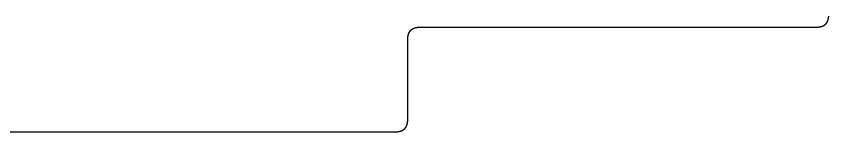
# Model space of a CAD drawing. Extents: x 0 to 153, y 0 to 92.
# Drawn here: x 39.94 to 76.56, y 85.33 to 90.55 of the extents above; entities that cross this region are included whole.
import ezdxf

# ---------------------------------------------------------------- set-up
doc = ezdxf.new("R2010")
doc.units = 0
doc.layers.get('0').update_dxf_attribs({"linetype": 'CONTINUOUS'})

msp = doc.modelspace()

# ---------------------------------------------------------------- linework, layer by layer
at = {"color": 1}
for points in [[(58.07919, 90.05357), (76.066359, 90.05357)], [(57.585425, 85.821295), (57.585425, 89.559802)], [(20.094523, 85.327527), (57.091662, 85.327527)]]:
    msp.add_lwpolyline(points, dxfattribs=at)
for points, knots in [([(76.066359, 90.05357), (76.067443, 90.05373), (76.069609, 90.054049), (76.072873, 90.054417), (76.076127, 90.054881), (76.079372, 90.055419), (76.082621, 90.055914), (76.085901, 90.056158), (76.089131, 90.056755), (76.092374, 90.057229), (76.095639, 90.057495), (76.09887, 90.058029), (76.102136, 90.058383), (76.105389, 90.058849), (76.10863, 90.059394), (76.111876, 90.05992), (76.115122, 90.060449), (76.118368, 90.060978), (76.121613, 90.061508), (76.124859, 90.062037), (76.128104, 90.062565), (76.13135, 90.063096), (76.134591, 90.063623), (76.137832, 90.064154), (76.141069, 90.064682), (76.144305, 90.065212), (76.147542, 90.065741), (76.150779, 90.06627), (76.154003, 90.066796), (76.157209, 90.067327), (76.1604, 90.067862), (76.163596, 90.068372), (76.166784, 90.068971), (76.169954, 90.069657), (76.173143, 90.070239), (76.176328, 90.070815), (76.179485, 90.071523), (76.182688, 90.072046), (76.185834, 90.072846), (76.189029, 90.073461), (76.192193, 90.074208), (76.195353, 90.074948), (76.198534, 90.075586), (76.201696, 90.076309), (76.204841, 90.077122), (76.207991, 90.077911), (76.211139, 90.078706), (76.214285, 90.079498), (76.217425, 90.080292), (76.220559, 90.081085), (76.223695, 90.081888), (76.226842, 90.082718), (76.229926, 90.083772), (76.233086, 90.084568), (76.236179, 90.085547), (76.239272, 90.086467), (76.242378, 90.087303), (76.245433, 90.088304), (76.248494, 90.089314), (76.251548, 90.090321), (76.254628, 90.09124), (76.257649, 90.09234), (76.260695, 90.093387), (76.26373, 90.094451), (76.26675, 90.095536), (76.269777, 90.096595), (76.272805, 90.097685), (76.27578, 90.09891), (76.278813, 90.1), (76.281776, 90.101251), (76.284785, 90.102419), (76.287734, 90.103709), (76.290729, 90.104878), (76.293669, 90.106164), (76.296596, 90.107491), (76.299522, 90.108808), (76.302454, 90.110103), (76.305362, 90.111456), (76.308265, 90.112839), (76.311138, 90.114273), (76.314045, 90.115638), (76.316884, 90.11713), (76.319673, 90.118623), (76.322473, 90.120011), (76.325162, 90.121525), (76.327885, 90.123012), (76.330558, 90.124577), (76.33327, 90.126073), (76.33595, 90.127621), (76.338603, 90.129213), (76.341253, 90.130804), (76.343882, 90.132419), (76.346518, 90.134026), (76.349123, 90.135694), (76.3517, 90.137405), (76.35434, 90.139021), (76.356881, 90.140793), (76.359455, 90.142554), (76.361999, 90.144336), (76.364537, 90.146108), (76.367041, 90.147874), (76.36948, 90.149753), (76.372006, 90.151537), (76.374517, 90.153342), (76.376951, 90.155251), (76.379424, 90.157112), (76.38186, 90.159021), (76.384296, 90.160933), (76.386692, 90.162887), (76.389126, 90.164846), (76.391467, 90.166914), (76.393896, 90.168879), (76.396289, 90.170883), (76.398616, 90.172958), (76.400983, 90.17499), (76.403319, 90.177057), (76.405641, 90.179142), (76.407946, 90.181247), (76.410212, 90.183393), (76.412533, 90.185482), (76.41476, 90.187675), (76.416976, 90.189839), (76.419176, 90.19204), (76.421394, 90.194232), (76.423582, 90.196454), (76.425774, 90.198675), (76.427917, 90.20095), (76.430094, 90.20323), (76.432178, 90.205575), (76.434313, 90.207851), (76.436421, 90.210154), (76.438486, 90.212494), (76.440558, 90.214826), (76.442572, 90.217206), (76.444632, 90.219547), (76.446605, 90.221962), (76.448578, 90.224337), (76.450485, 90.226771), (76.452459, 90.22915), (76.454394, 90.231563), (76.456285, 90.234009), (76.458189, 90.236449), (76.460043, 90.238926), (76.461926, 90.241382), (76.463727, 90.243896), (76.465551, 90.246433), (76.467329, 90.248981), (76.469114, 90.251504), (76.470873, 90.254045), (76.472632, 90.256587), (76.474328, 90.259169), (76.476043, 90.261715), (76.477633, 90.264355), (76.479339, 90.266935), (76.481001, 90.269541), (76.482582, 90.272194), (76.484202, 90.274826), (76.485779, 90.277487), (76.487344, 90.280153), (76.488875, 90.282837), (76.490377, 90.285541), (76.491923, 90.288222), (76.493363, 90.290965), (76.494811, 90.293752), (76.496335, 90.296543), (76.497746, 90.299432), (76.499179, 90.302295), (76.500521, 90.305211), (76.501941, 90.308096), (76.503328, 90.311), (76.504646, 90.313934), (76.505979, 90.316862), (76.507255, 90.319829), (76.508579, 90.322775), (76.509866, 90.325725), (76.510993, 90.328733), (76.512295, 90.331664), (76.513416, 90.334678), (76.514571, 90.337671), (76.515674, 90.340694), (76.516878, 90.343679), (76.517917, 90.346726), (76.518986, 90.349756), (76.520045, 90.352793), (76.521132, 90.355827), (76.522179, 90.358877), (76.523212, 90.36192), (76.524126, 90.365), (76.52515, 90.368039), (76.526031, 90.371127), (76.526963, 90.374211), (76.527981, 90.377282), (76.528836, 90.380411), (76.529702, 90.383531), (76.530544, 90.386667), (76.531496, 90.389778), (76.532356, 90.392918), (76.533134, 90.396074), (76.533932, 90.399221), (76.534724, 90.402371), (76.53552, 90.405521), (76.53631, 90.408679), (76.537116, 90.411831), (76.537847, 90.414995), (76.538481, 90.418177), (76.539221, 90.421339), (76.539968, 90.424498), (76.540585, 90.427684), (76.541384, 90.430823), (76.541906, 90.434024), (76.542615, 90.437181), (76.543191, 90.440367), (76.543772, 90.443555), (76.544463, 90.446725), (76.545043, 90.449916), (76.545625, 90.45311), (76.546313, 90.456288), (76.54691, 90.459499), (76.547428, 90.462735), (76.547992, 90.465983), (76.548804, 90.469181), (76.549262, 90.472444), (76.549809, 90.475677), (76.550335, 90.478918), (76.550864, 90.48216), (76.551394, 90.485405), (76.551923, 90.488651), (76.552451, 90.491896), (76.552981, 90.495142), (76.553512, 90.498387), (76.554032, 90.501629), (76.554533, 90.504868), (76.554775, 90.508142), (76.555372, 90.511373), (76.555848, 90.514624), (76.556111, 90.517897), (76.556646, 90.521132), (76.556998, 90.524389), (76.55747, 90.527635), (76.558004, 90.530874), (76.5585, 90.534123), (76.558743, 90.537403), (76.559344, 90.540635), (76.559804, 90.543888), (76.560018, 90.546064), (76.560125, 90.54715)], [0, 0, 0, 0, 0.003287, 0.006566, 0.009853, 0.013148, 0.016435, 0.019707, 0.023002, 0.026282, 0.029536, 0.032823, 0.036102, 0.039389, 0.042679, 0.045964, 0.049254, 0.052544, 0.055829, 0.059119, 0.062409, 0.065694, 0.068984, 0.072262, 0.075546, 0.078823, 0.082101, 0.085385, 0.088663, 0.091901, 0.095133, 0.098371, 0.101609, 0.104863, 0.108101, 0.111332, 0.114574, 0.117805, 0.121061, 0.124306, 0.127562, 0.130812, 0.134044, 0.137294, 0.140541, 0.143788, 0.147035, 0.150281, 0.153522, 0.156751, 0.159981, 0.163233, 0.166511, 0.16975, 0.173005, 0.176241, 0.179431, 0.182652, 0.185883, 0.189102, 0.192298, 0.195523, 0.198744, 0.201961, 0.205171, 0.20837, 0.211583, 0.214825, 0.218021, 0.221248, 0.22447, 0.227704, 0.230902, 0.234111, 0.237331, 0.240543, 0.24374, 0.246946, 0.250164, 0.253385, 0.256579, 0.259796, 0.263006, 0.266068, 0.269169, 0.272265, 0.275374, 0.278461, 0.281556, 0.284657, 0.287746, 0.290826, 0.293914, 0.297008, 0.300104, 0.303194, 0.306292, 0.309396, 0.312548, 0.315611, 0.318682, 0.321738, 0.324846, 0.327959, 0.331016, 0.334124, 0.337241, 0.340302, 0.343413, 0.346518, 0.349671, 0.352783, 0.355889, 0.359035, 0.362137, 0.365245, 0.368394, 0.3715, 0.374609, 0.377756, 0.380865, 0.383985, 0.38705, 0.390199, 0.393339, 0.396406, 0.39956, 0.402715, 0.405863, 0.408969, 0.412079, 0.415228, 0.418332, 0.421435, 0.424582, 0.427685, 0.430789, 0.433848, 0.436957, 0.440066, 0.443124, 0.446234, 0.449348, 0.452407, 0.455517, 0.458626, 0.46178, 0.464841, 0.467896, 0.471051, 0.474113, 0.477165, 0.480258, 0.483356, 0.486443, 0.48953, 0.49262, 0.495713, 0.49881, 0.501895, 0.504981, 0.50809, 0.511177, 0.514275, 0.517513, 0.520715, 0.52392, 0.527118, 0.530344, 0.533565, 0.536772, 0.539993, 0.543218, 0.54646, 0.549683, 0.55287, 0.556094, 0.559299, 0.562516, 0.565718, 0.568952, 0.572169, 0.575373, 0.578591, 0.581818, 0.585044, 0.588264, 0.591457, 0.594681, 0.597882, 0.60109, 0.604346, 0.607584, 0.610821, 0.614061, 0.617323, 0.62058, 0.623827, 0.627074, 0.630321, 0.633569, 0.636822, 0.640088, 0.643326, 0.646564, 0.649819, 0.653069, 0.656301, 0.659551, 0.662782, 0.666024, 0.669255, 0.672492, 0.675747, 0.678985, 0.682223, 0.685485, 0.68874, 0.69202, 0.695315, 0.698628, 0.701906, 0.705189, 0.708467, 0.711757, 0.715042, 0.718332, 0.721623, 0.724907, 0.728198, 0.731486, 0.734761, 0.738026, 0.741322, 0.744608, 0.747881, 0.751167, 0.754439, 0.757707, 0.761003, 0.76429, 0.767562, 0.770858, 0.774144, 0.777417, 0.777417, 0.777417, 0.777417]), ([(57.585425, 89.559802), (57.585585, 89.560886), (57.585905, 89.563051), (57.586268, 89.566316), (57.586748, 89.569565), (57.587227, 89.572814), (57.587595, 89.576078), (57.588059, 89.579333), (57.588598, 89.582578), (57.589089, 89.585828), (57.589348, 89.589101), (57.589885, 89.592336), (57.590236, 89.595593), (57.590706, 89.598839), (57.591249, 89.602082), (57.591774, 89.605337), (57.592304, 89.608589), (57.592833, 89.611837), (57.593363, 89.615082), (57.593892, 89.618328), (57.59442, 89.621573), (57.594951, 89.624819), (57.595478, 89.62806), (57.596009, 89.631301), (57.596537, 89.634538), (57.597067, 89.637775), (57.597596, 89.641011), (57.598125, 89.644248), (57.598651, 89.647472), (57.599182, 89.650678), (57.599717, 89.653869), (57.600229, 89.657069), (57.600824, 89.660259), (57.601513, 89.663429), (57.602094, 89.666614), (57.602673, 89.669797), (57.603366, 89.672957), (57.603947, 89.676139), (57.604522, 89.679322), (57.605231, 89.682479), (57.605753, 89.68568), (57.606551, 89.68882), (57.607173, 89.692004), (57.607901, 89.695165), (57.608712, 89.69831), (57.609501, 89.70146), (57.610296, 89.704608), (57.611089, 89.707754), (57.611882, 89.710894), (57.612676, 89.714028), (57.613479, 89.717164), (57.614308, 89.720311), (57.615362, 89.723395), (57.616159, 89.726555), (57.617137, 89.729648), (57.618057, 89.732741), (57.618894, 89.735847), (57.619894, 89.738902), (57.620904, 89.741963), (57.621912, 89.745017), (57.62283, 89.748097), (57.623931, 89.751118), (57.624978, 89.754164), (57.626042, 89.757199), (57.627126, 89.760219), (57.628186, 89.763246), (57.629276, 89.766274), (57.630501, 89.76925), (57.631591, 89.772282), (57.632842, 89.775245), (57.63401, 89.778254), (57.635301, 89.781204), (57.636473, 89.784201), (57.637785, 89.787134), (57.639107, 89.790065), (57.640426, 89.792991), (57.64172, 89.795923), (57.643073, 89.798831), (57.644456, 89.801734), (57.64589, 89.804607), (57.647256, 89.807516), (57.64875, 89.810363), (57.650236, 89.813163), (57.651623, 89.815967), (57.653127, 89.818663), (57.654631, 89.821378), (57.656197, 89.824052), (57.657701, 89.826751), (57.659241, 89.829424), (57.660825, 89.832072), (57.662406, 89.834727), (57.664038, 89.837347), (57.665642, 89.839988), (57.667311, 89.842592), (57.669021, 89.845169), (57.670638, 89.847809), (57.67241, 89.850351), (57.674171, 89.852924), (57.675953, 89.855468), (57.677725, 89.858006), (57.679491, 89.86051), (57.68137, 89.862949), (57.683154, 89.865475), (57.684959, 89.867986), (57.686868, 89.87042), (57.688729, 89.872893), (57.690637, 89.87533), (57.692552, 89.877763), (57.694497, 89.880168), (57.696473, 89.882552), (57.698402, 89.884989), (57.70045, 89.887348), (57.702494, 89.889742), (57.704574, 89.892086), (57.706607, 89.894452), (57.708674, 89.896788), (57.710759, 89.899111), (57.712864, 89.901416), (57.71501, 89.903681), (57.717099, 89.906002), (57.719292, 89.908229), (57.721457, 89.910446), (57.723659, 89.912647), (57.725853, 89.914871), (57.728065, 89.917077), (57.730293, 89.919269), (57.732567, 89.921412), (57.734847, 89.92359), (57.737192, 89.925673), (57.739468, 89.927809), (57.741771, 89.929917), (57.744111, 89.931982), (57.746443, 89.934053), (57.748825, 89.936068), (57.751164, 89.938133), (57.753573, 89.940113), (57.755959, 89.942073), (57.758387, 89.943981), (57.760768, 89.945954), (57.763179, 89.947891), (57.765631, 89.949776), (57.768082, 89.951665), (57.770539, 89.953545), (57.773, 89.95542), (57.775512, 89.957223), (57.77805, 89.959046), (57.780598, 89.960825), (57.783121, 89.96261), (57.785662, 89.964369), (57.788207, 89.966128), (57.790796, 89.967828), (57.793355, 89.969533), (57.795998, 89.971124), (57.798584, 89.97282), (57.801181, 89.974499), (57.803838, 89.976077), (57.806469, 89.977698), (57.80913, 89.979275), (57.811796, 89.980839), (57.814477, 89.982365), (57.817189, 89.983843), (57.819863, 89.985392), (57.822605, 89.986827), (57.8254, 89.98825), (57.828185, 89.989779), (57.831075, 89.991189), (57.833938, 89.992622), (57.836855, 89.993964), (57.839739, 89.995384), (57.842643, 89.996771), (57.845578, 89.998088), (57.848505, 89.999423), (57.851468, 90.000694), (57.854405, 90.002025), (57.857356, 90.003311), (57.860377, 90.004436), (57.863321, 90.005735), (57.866338, 90.00686), (57.869317, 90.008049), (57.872345, 90.009143), (57.875332, 90.010349), (57.878369, 90.01142), (57.8814, 90.01248), (57.884436, 90.013541), (57.887471, 90.014627), (57.89052, 90.015674), (57.893563, 90.016707), (57.896644, 90.017621), (57.899683, 90.018646), (57.902773, 90.019531), (57.905851, 90.020491), (57.908925, 90.021502), (57.912055, 90.022358), (57.915175, 90.023224), (57.918311, 90.024066), (57.921421, 90.025018), (57.924561, 90.025878), (57.927717, 90.026656), (57.930865, 90.027454), (57.934014, 90.028247), (57.937165, 90.029041), (57.940322, 90.029836), (57.943482, 90.030627), (57.94664, 90.031416), (57.949796, 90.032174), (57.953, 90.0327), (57.95614, 90.033499), (57.959325, 90.034116), (57.962485, 90.034862), (57.965649, 90.035607), (57.968844, 90.036223), (57.97199, 90.037022), (57.975195, 90.037547), (57.978362, 90.038252), (57.981554, 90.038841), (57.984756, 90.039362), (57.987961, 90.039928), (57.991127, 90.040742), (57.994381, 90.041202), (57.997626, 90.041782), (58.000825, 90.04259), (58.004087, 90.043049), (58.00732, 90.043596), (58.010562, 90.044122), (58.013803, 90.04465), (58.017049, 90.045181), (58.020294, 90.045709), (58.02354, 90.046238), (58.026785, 90.046768), (58.03003, 90.047298), (58.033273, 90.047818), (58.036512, 90.048319), (58.039785, 90.048562), (58.043013, 90.049158), (58.046256, 90.049633), (58.049521, 90.049899), (58.052752, 90.050433), (58.056018, 90.050786), (58.059272, 90.051255), (58.062518, 90.051791), (58.065766, 90.052287), (58.069046, 90.05253), (58.072278, 90.053131), (58.075532, 90.053591), (58.077708, 90.053805), (58.078794, 90.053911)], [0, 0, 0, 0, 0.003287, 0.006566, 0.009853, 0.013139, 0.016419, 0.019705, 0.023001, 0.026288, 0.02956, 0.032846, 0.036118, 0.039387, 0.042684, 0.045981, 0.049278, 0.052568, 0.055853, 0.059143, 0.062434, 0.065718, 0.069008, 0.072286, 0.07557, 0.078848, 0.082125, 0.085409, 0.088687, 0.091925, 0.095157, 0.098395, 0.101644, 0.104893, 0.108125, 0.111356, 0.114598, 0.117829, 0.121059, 0.124302, 0.127532, 0.130783, 0.134014, 0.137264, 0.140511, 0.143758, 0.147005, 0.150252, 0.153492, 0.156721, 0.159951, 0.163203, 0.166482, 0.16972, 0.172975, 0.176211, 0.179401, 0.182622, 0.185853, 0.189072, 0.192269, 0.195493, 0.198714, 0.201931, 0.205141, 0.20834, 0.211553, 0.214795, 0.217991, 0.221218, 0.22444, 0.227675, 0.230876, 0.234092, 0.237312, 0.240524, 0.24372, 0.246927, 0.250145, 0.253366, 0.25656, 0.259784, 0.26301, 0.266069, 0.269167, 0.272269, 0.275381, 0.278465, 0.281537, 0.284635, 0.287721, 0.290807, 0.293896, 0.296989, 0.300086, 0.303175, 0.306273, 0.309377, 0.31253, 0.315593, 0.318663, 0.321719, 0.324827, 0.32794, 0.330997, 0.334106, 0.337223, 0.340283, 0.343395, 0.346499, 0.349573, 0.352718, 0.355871, 0.359017, 0.362119, 0.365227, 0.368376, 0.371482, 0.374591, 0.377738, 0.380846, 0.383967, 0.387033, 0.390187, 0.39334, 0.396406, 0.399561, 0.402716, 0.405864, 0.408969, 0.412079, 0.415229, 0.418333, 0.421436, 0.424587, 0.427693, 0.43079, 0.433849, 0.436958, 0.440066, 0.443126, 0.446237, 0.449349, 0.452408, 0.455517, 0.458626, 0.46178, 0.464841, 0.467897, 0.471053, 0.47412, 0.477188, 0.480277, 0.483372, 0.486466, 0.489553, 0.492643, 0.495736, 0.498833, 0.501914, 0.504991, 0.508099, 0.511184, 0.514273, 0.51751, 0.520712, 0.523917, 0.527115, 0.530341, 0.533562, 0.536769, 0.53999, 0.543215, 0.546441, 0.549664, 0.552868, 0.556108, 0.559316, 0.562523, 0.565731, 0.568973, 0.572185, 0.57539, 0.578607, 0.581834, 0.58506, 0.58828, 0.591473, 0.594697, 0.597901, 0.601114, 0.60437, 0.607607, 0.610845, 0.614085, 0.617346, 0.620603, 0.62385, 0.627097, 0.630344, 0.633592, 0.636846, 0.640111, 0.643364, 0.646614, 0.649845, 0.653095, 0.656327, 0.659577, 0.662834, 0.666078, 0.669335, 0.672567, 0.675815, 0.679065, 0.682304, 0.685549, 0.688822, 0.692102, 0.695397, 0.69871, 0.701988, 0.705271, 0.708549, 0.711839, 0.715124, 0.718414, 0.721705, 0.724989, 0.728279, 0.731568, 0.734842, 0.738108, 0.741403, 0.744683, 0.747937, 0.751223, 0.754502, 0.757789, 0.761085, 0.764372, 0.767644, 0.77094, 0.774226, 0.777499, 0.777499, 0.777499, 0.777499]), ([(57.091662, 85.327527), (57.092746, 85.327687), (57.094912, 85.328006), (57.098176, 85.32837), (57.101425, 85.32885), (57.104672, 85.329328), (57.107927, 85.329695), (57.111173, 85.330163), (57.114412, 85.330699), (57.117661, 85.331191), (57.120936, 85.33145), (57.124173, 85.331987), (57.127439, 85.332339), (57.130692, 85.332806), (57.133933, 85.333351), (57.137179, 85.333877), (57.140425, 85.334406), (57.143671, 85.334935), (57.146916, 85.335465), (57.150162, 85.335994), (57.153407, 85.336522), (57.156653, 85.337053), (57.159894, 85.33758), (57.163135, 85.338111), (57.166372, 85.338639), (57.169609, 85.339169), (57.172845, 85.339698), (57.176082, 85.340227), (57.179306, 85.340753), (57.182512, 85.341284), (57.185703, 85.341819), (57.188903, 85.34233), (57.192093, 85.342926), (57.195263, 85.343614), (57.198448, 85.344197), (57.201631, 85.344772), (57.204788, 85.34548), (57.207991, 85.346003), (57.211135, 85.346803), (57.214321, 85.347417), (57.217471, 85.348165), (57.220621, 85.348907), (57.223794, 85.349541), (57.226956, 85.350271), (57.230107, 85.351077), (57.233265, 85.351867), (57.236415, 85.352662), (57.239562, 85.353455), (57.242701, 85.354249), (57.245836, 85.355042), (57.248971, 85.355845), (57.252119, 85.356675), (57.255202, 85.357729), (57.258363, 85.358525), (57.261456, 85.359504), (57.264549, 85.360424), (57.267655, 85.36126), (57.27071, 85.362261), (57.273771, 85.363271), (57.276825, 85.364278), (57.279905, 85.365197), (57.282925, 85.366297), (57.285971, 85.367344), (57.289006, 85.368408), (57.292026, 85.369493), (57.295053, 85.370552), (57.298082, 85.371642), (57.301057, 85.372867), (57.30409, 85.373957), (57.307052, 85.375208), (57.310062, 85.376376), (57.313011, 85.377666), (57.316005, 85.378835), (57.318946, 85.380121), (57.321875, 85.381449), (57.324809, 85.382768), (57.327753, 85.384056), (57.330665, 85.385414), (57.333568, 85.386796), (57.336441, 85.38823), (57.33935, 85.389596), (57.342197, 85.39109), (57.344997, 85.392576), (57.347801, 85.393963), (57.350497, 85.395467), (57.353212, 85.396971), (57.355886, 85.398537), (57.358585, 85.400041), (57.361258, 85.401581), (57.363906, 85.403165), (57.366561, 85.404746), (57.369181, 85.406378), (57.371822, 85.407982), (57.374426, 85.409651), (57.377003, 85.411361), (57.379643, 85.412978), (57.382184, 85.41475), (57.384758, 85.416511), (57.387302, 85.418293), (57.38984, 85.420065), (57.392344, 85.421831), (57.394783, 85.42371), (57.397309, 85.425494), (57.39982, 85.427299), (57.402254, 85.429208), (57.404727, 85.431069), (57.407164, 85.432978), (57.409599, 85.43489), (57.411996, 85.436844), (57.414429, 85.438803), (57.41677, 85.440871), (57.419199, 85.442836), (57.421592, 85.44484), (57.423919, 85.446915), (57.426286, 85.448946), (57.428622, 85.451014), (57.430945, 85.453099), (57.433249, 85.455204), (57.435515, 85.45735), (57.437836, 85.459439), (57.440063, 85.461632), (57.44228, 85.463796), (57.444479, 85.465997), (57.446697, 85.468189), (57.448885, 85.470411), (57.451077, 85.472632), (57.45322, 85.474907), (57.455397, 85.477187), (57.457481, 85.479532), (57.459616, 85.481808), (57.461726, 85.484111), (57.46379, 85.486456), (57.465855, 85.488794), (57.46788, 85.491163), (57.469935, 85.493504), (57.471908, 85.495919), (57.473881, 85.498294), (57.475788, 85.500728), (57.477762, 85.503108), (57.479699, 85.505521), (57.481589, 85.507972), (57.483486, 85.510416), (57.485351, 85.512883), (57.487228, 85.515339), (57.489031, 85.517853), (57.490854, 85.52039), (57.492633, 85.522938), (57.494417, 85.525461), (57.496175, 85.528001), (57.497933, 85.530538), (57.499631, 85.533113), (57.501313, 85.535675), (57.502906, 85.53831), (57.504601, 85.540898), (57.50628, 85.543494), (57.507858, 85.546151), (57.509479, 85.548782), (57.511056, 85.551444), (57.512621, 85.55411), (57.514151, 85.556794), (57.515654, 85.559498), (57.517199, 85.562179), (57.51864, 85.564922), (57.520088, 85.567709), (57.521612, 85.5705), (57.523023, 85.573389), (57.524456, 85.576252), (57.525798, 85.579168), (57.527217, 85.582053), (57.528605, 85.584957), (57.529922, 85.587891), (57.531256, 85.590819), (57.532532, 85.593786), (57.533855, 85.596732), (57.535142, 85.599682), (57.536273, 85.602693), (57.537568, 85.605629), (57.538698, 85.608644), (57.539879, 85.611626), (57.540977, 85.614652), (57.542186, 85.617638), (57.543251, 85.620679), (57.544315, 85.623713), (57.545375, 85.62675), (57.546461, 85.629785), (57.547509, 85.632837), (57.548544, 85.635888), (57.549452, 85.638979), (57.550481, 85.642023), (57.551365, 85.645113), (57.552325, 85.648191), (57.553336, 85.651265), (57.554192, 85.654395), (57.555058, 85.657515), (57.5559, 85.660651), (57.556852, 85.663761), (57.557711, 85.666899), (57.558489, 85.670049), (57.559289, 85.673187), (57.560081, 85.67633), (57.560876, 85.679478), (57.561666, 85.682636), (57.562472, 85.685788), (57.563203, 85.688952), (57.563837, 85.692133), (57.564577, 85.695296), (57.565324, 85.698455), (57.565941, 85.701641), (57.56674, 85.70478), (57.567262, 85.707981), (57.567971, 85.711138), (57.568546, 85.714322), (57.569128, 85.717507), (57.569821, 85.720675), (57.570398, 85.723869), (57.570981, 85.727066), (57.571669, 85.730245), (57.572266, 85.733456), (57.572784, 85.736692), (57.573348, 85.73994), (57.57416, 85.743138), (57.574618, 85.746401), (57.575165, 85.749634), (57.57569, 85.752872), (57.576222, 85.756111), (57.57675, 85.759356), (57.577278, 85.762606), (57.577807, 85.765853), (57.578337, 85.769099), (57.578868, 85.772344), (57.579388, 85.775586), (57.579889, 85.778825), (57.580131, 85.782099), (57.580728, 85.785329), (57.581204, 85.788581), (57.581467, 85.791852), (57.582002, 85.795083), (57.582356, 85.79834), (57.582825, 85.801588), (57.58336, 85.804831), (57.583856, 85.80808), (57.584099, 85.81136), (57.5847, 85.814592), (57.58516, 85.817845), (57.585374, 85.820021), (57.585481, 85.821107)], [0, 0, 0, 0, 0.003287, 0.006566, 0.009853, 0.013139, 0.016411, 0.019679, 0.022975, 0.026262, 0.029534, 0.032821, 0.0361, 0.039387, 0.042677, 0.045962, 0.049252, 0.052542, 0.055827, 0.059117, 0.062407, 0.065692, 0.068982, 0.07226, 0.075544, 0.078821, 0.082099, 0.085383, 0.088661, 0.091899, 0.095131, 0.098369, 0.101618, 0.104867, 0.108099, 0.11133, 0.114572, 0.117803, 0.121058, 0.124296, 0.127534, 0.130772, 0.134003, 0.137241, 0.140506, 0.143759, 0.147007, 0.150253, 0.153494, 0.156723, 0.159953, 0.163205, 0.166483, 0.169722, 0.172977, 0.176213, 0.179403, 0.182624, 0.185855, 0.189074, 0.192271, 0.195495, 0.198716, 0.201933, 0.205143, 0.208342, 0.211555, 0.214797, 0.217993, 0.22122, 0.224442, 0.227677, 0.230875, 0.234083, 0.237304, 0.240522, 0.243736, 0.246942, 0.250161, 0.253381, 0.256576, 0.2598, 0.263026, 0.266085, 0.269183, 0.272285, 0.275396, 0.27848, 0.281552, 0.284651, 0.287737, 0.290823, 0.293911, 0.297005, 0.300101, 0.303191, 0.306289, 0.309393, 0.312545, 0.315608, 0.318679, 0.321735, 0.324843, 0.327956, 0.331013, 0.334121, 0.337238, 0.340299, 0.34341, 0.346515, 0.349668, 0.35278, 0.355886, 0.359032, 0.362134, 0.365242, 0.368391, 0.371497, 0.374606, 0.377753, 0.380862, 0.383982, 0.387047, 0.390196, 0.393336, 0.396403, 0.399557, 0.402712, 0.40586, 0.408966, 0.412076, 0.415229, 0.418338, 0.421432, 0.424579, 0.427682, 0.430786, 0.433845, 0.436954, 0.440063, 0.443126, 0.44624, 0.449345, 0.452404, 0.455514, 0.458623, 0.461776, 0.464837, 0.467893, 0.471043, 0.474096, 0.477147, 0.480237, 0.483332, 0.486425, 0.489512, 0.492602, 0.495696, 0.498793, 0.501877, 0.504964, 0.508072, 0.51116, 0.514258, 0.517495, 0.520697, 0.523902, 0.5271, 0.530326, 0.533547, 0.536754, 0.539975, 0.5432, 0.546442, 0.549665, 0.552853, 0.556088, 0.559289, 0.562508, 0.565711, 0.568946, 0.57217, 0.575374, 0.578592, 0.581818, 0.585045, 0.588272, 0.591483, 0.594707, 0.597911, 0.601124, 0.60438, 0.607618, 0.610855, 0.614095, 0.617356, 0.620613, 0.623854, 0.627088, 0.630329, 0.633577, 0.636831, 0.640096, 0.643334, 0.646572, 0.649828, 0.653078, 0.656309, 0.659559, 0.66279, 0.666032, 0.669263, 0.672495, 0.675744, 0.678993, 0.682231, 0.685493, 0.688749, 0.692028, 0.695323, 0.698636, 0.701914, 0.705198, 0.708475, 0.711754, 0.715044, 0.718341, 0.721631, 0.724915, 0.728206, 0.731495, 0.734769, 0.738034, 0.74133, 0.744617, 0.747889, 0.751169, 0.754436, 0.757716, 0.761011, 0.764298, 0.76757, 0.770866, 0.774153, 0.777425, 0.777425, 0.777425, 0.777425])]:
    msp.add_open_spline(points, degree=3, knots=knots, dxfattribs=at)

doc.saveas('drawing.dxf')
